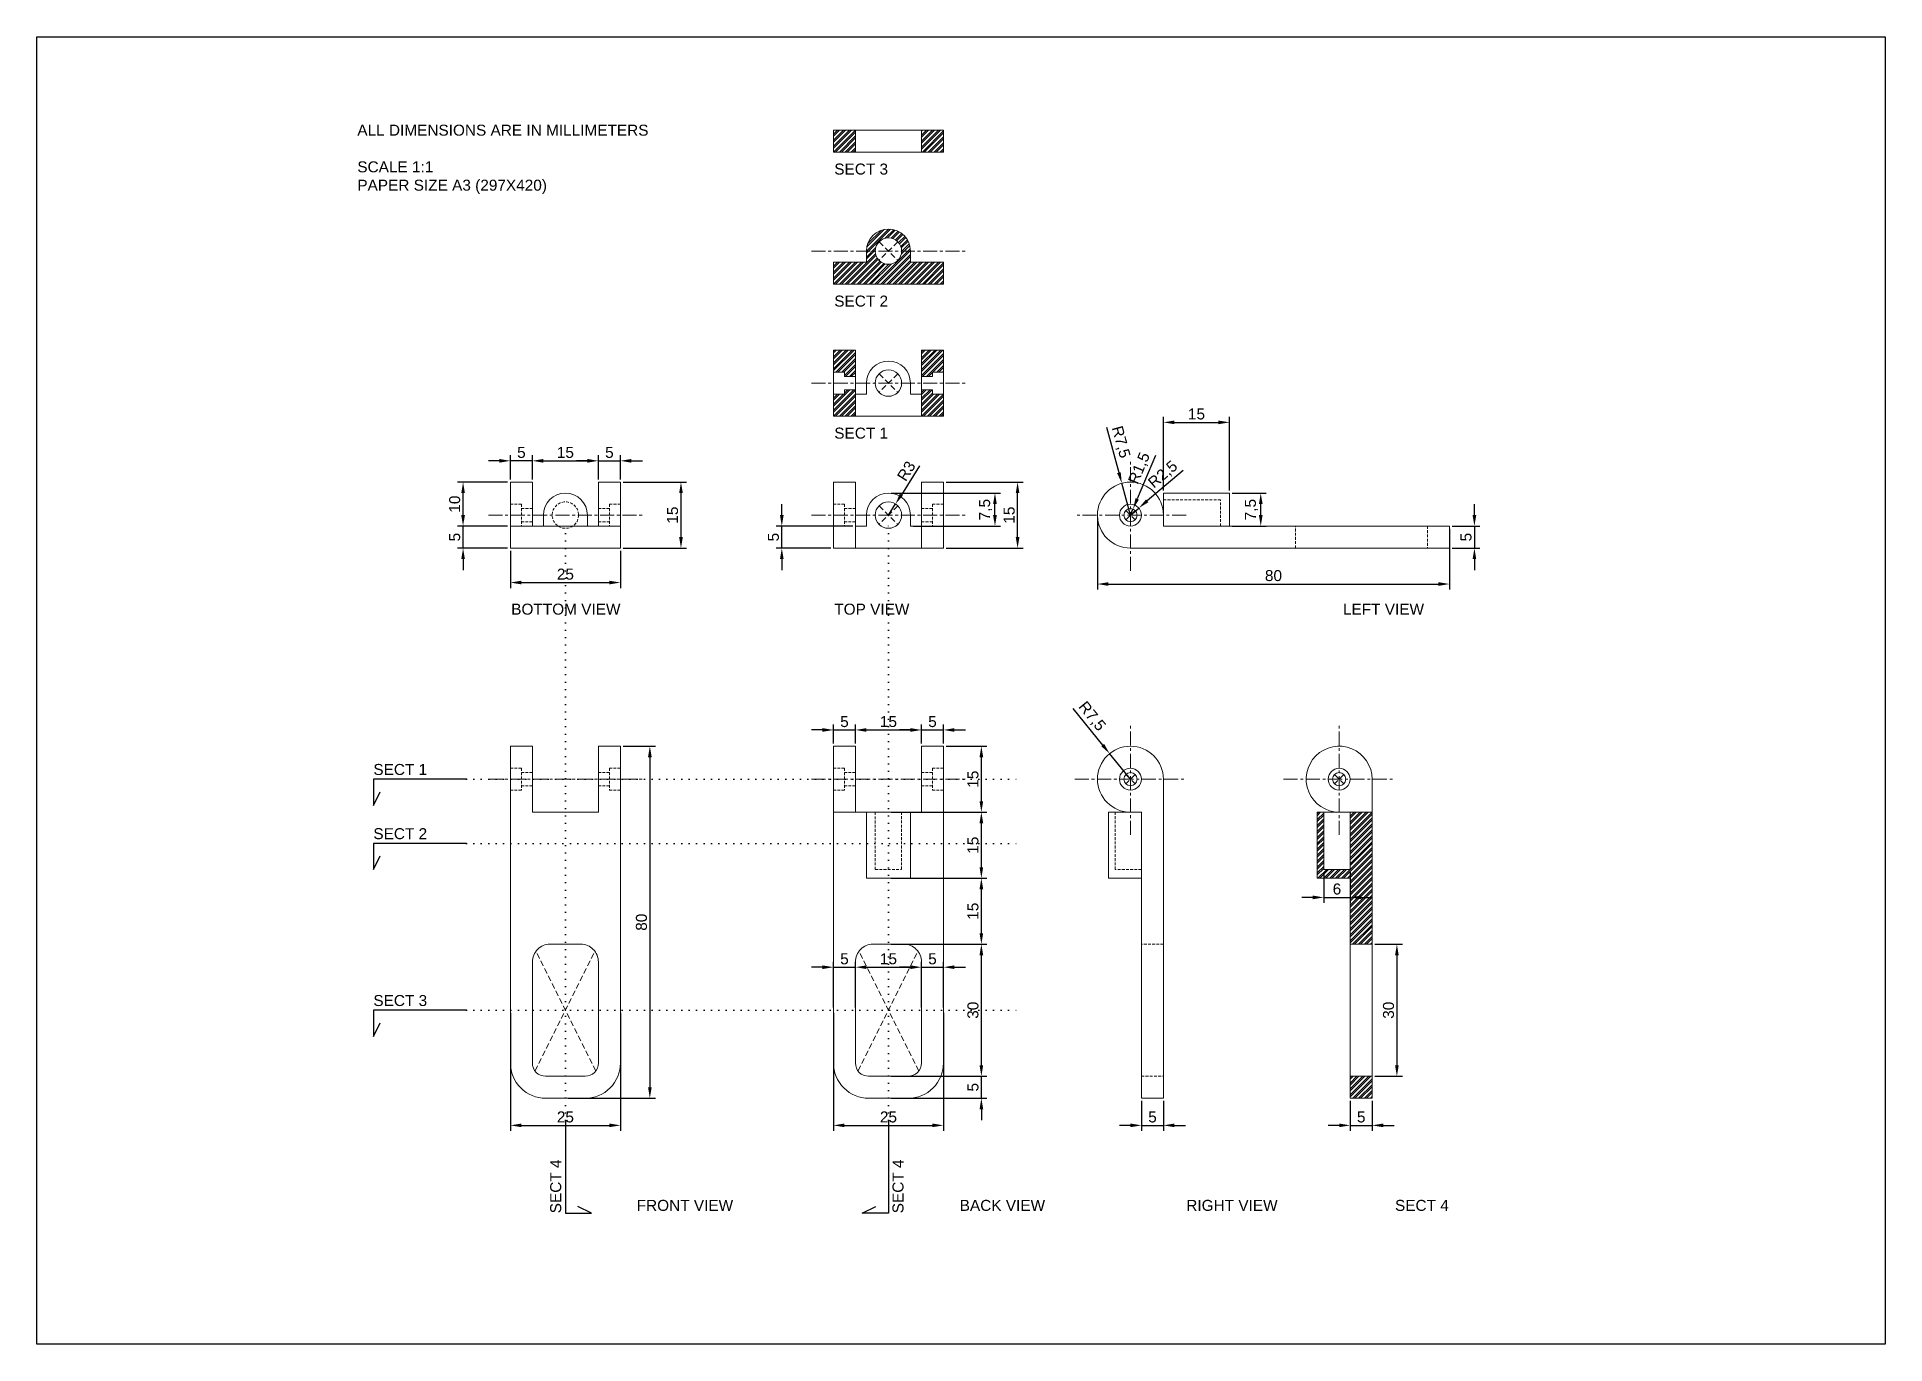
# Model space of a CAD drawing. Header units: millimetres. Extents: x 238 to 658, y 346 to 643.
import ezdxf

# ---------------------------------------------------------------- set-up
doc = ezdxf.new("R2010")
doc.units = ezdxf.units.MM
for name, pattern in [('CENTER', [50.8, 31.75, -6.35, 6.35, -6.35]), ('DASHED', [19.05, 12.7, -6.35]), ('DASHED2', [9.525, 6.35, -3.175]), ('DOT2', [3.175, 0, -3.175])]:
    doc.linetypes.add(name, pattern=pattern)
for name, color, linetype, lineweight in [('CL', 9, 'CENTER', 9), ('HATCH', 252, 'Continuous', 5), ('HIDDEN', 6, 'DASHED2', 5), ('SECTION', 5, 'Continuous', 20), ('SOLID', 3, 'Continuous', 13), ('VOID', 2, 'DASHED', 9)]:
    doc.layers.add(name, color=color, linetype=linetype, lineweight=lineweight)
doc.layers.add('DIM', color=1, linetype='Continuous', lineweight=9, true_color=0xff0000)
doc.styles.get("Standard").update_dxf_attribs({"font": 'arial.ttf'})
doc.dimstyles.new('ISO-25', dxfattribs={"dimtxt": 2.5, "dimasz": 2.5, "dimexe": 1.25, "dimexo": 0.625, "dimtad": 1, "dimtxsty": 'Standard', "dimcen": 2.5, "dimadec": 0, "dimazin": 0, "dimtfac": 1, "dimtmove": 0, "dimatfit": 3, "dimfxl": 1, "dimarcsym": 0})
pattern_1 = [(45, (418.6556, 557.1208), (-0.67352, 0.67352), []), (45, (419.1046, 557.1208), (-0.67352, 0.67352), [])]
pattern_2 = [(45, (418.6556, 617.1208), (-0.67352, 0.67352), []), (45, (419.1046, 617.1208), (-0.67352, 0.67352), [])]
pattern_3 = [(45, (528.589, 402.1208), (-0.673519, 0.673519), []), (45, (529.038, 402.1208), (-0.673519, 0.673519), [])]

# ---------------------------------------------------------------- blocks, each defined once
blk = doc.blocks.new('*D3')
at = {"layer": 'Defpoints', "color": 0}
for p in [(370.24, 542.12), (370.24, 527.12), (384, 527.12)]:
    blk.add_point(p, dxfattribs=at)
at = {"layer": 'DIM', "color": 0, "lineweight": -2}
for p, q in [((370.86, 542.12), (385.25, 542.12)), ((384, 539.62), (384, 529.62)), ((370.86, 527.12), (385.25, 527.12))]:
    blk.add_line(p, q, dxfattribs=at)
at = {"layer": 'DIM', "color": 0}
for points in [[(384.42, 539.62), (383.59, 539.62), (384, 542.12)], [(383.59, 529.62), (384.42, 529.62), (384, 527.12)]]:
    blk.add_solid(points, dxfattribs=at)
at = {"layer": 'DIM', "color": 0, "insert": (382.1, 534.62), "char_height": 2.5, "attachment_point": 5, "rotation": 90}
blk.add_mtext('15', dxfattribs=at)
blk = doc.blocks.new('*D5')
at = {"layer": 'Defpoints', "color": 0}
for p in [(345.24, 546.96), (345.24, 542.12), (350.24, 542.12)]:
    blk.add_point(p, dxfattribs=at)
at = {"layer": 'DIM', "color": 0, "lineweight": -2}
for p, q in [((342.74, 546.96), (340.24, 546.96)), ((345.24, 542.75), (345.24, 548.21)), ((350.24, 546.96), (345.24, 546.96)), ((350.24, 542.75), (350.24, 548.21)), ((352.74, 546.96), (355.24, 546.96))]:
    blk.add_line(p, q, dxfattribs=at)
at = {"layer": 'DIM', "color": 0}
for points in [[(342.74, 546.54), (342.74, 547.38), (345.24, 546.96)], [(352.74, 547.38), (352.74, 546.54), (350.24, 546.96)]]:
    blk.add_solid(points, dxfattribs=at)
at = {"layer": 'DIM', "color": 0, "insert": (347.74, 548.86), "char_height": 2.5, "attachment_point": 5}
blk.add_mtext('5', dxfattribs=at)
blk = doc.blocks.new('*D6')
at = {"layer": 'Defpoints', "color": 0}
for p in [(365.24, 546.96), (350.24, 542.12), (365.24, 542.12)]:
    blk.add_point(p, dxfattribs=at)
at = {"layer": 'DIM', "color": 0, "lineweight": -2}
for p, q in [((350.24, 542.75), (350.24, 548.21)), ((352.74, 546.96), (362.74, 546.96)), ((365.24, 542.75), (365.24, 548.21))]:
    blk.add_line(p, q, dxfattribs=at)
at = {"layer": 'DIM', "color": 0}
for points in [[(352.74, 547.38), (352.74, 546.54), (350.24, 546.96)], [(362.74, 546.54), (362.74, 547.38), (365.24, 546.96)]]:
    blk.add_solid(points, dxfattribs=at)
at = {"layer": 'DIM', "color": 0, "insert": (357.74, 548.86), "char_height": 2.5, "attachment_point": 5}
blk.add_mtext('15', dxfattribs=at)
blk = doc.blocks.new('*D7')
at = {"layer": 'Defpoints', "color": 0}
for p in [(370.24, 546.96), (365.24, 542.12), (370.24, 542.12)]:
    blk.add_point(p, dxfattribs=at)
at = {"layer": 'DIM', "color": 0, "lineweight": -2}
for p, q in [((362.74, 546.96), (360.24, 546.96)), ((365.24, 542.75), (365.24, 548.21)), ((365.24, 546.96), (370.24, 546.96)), ((370.24, 542.75), (370.24, 548.21)), ((372.74, 546.96), (375.24, 546.96))]:
    blk.add_line(p, q, dxfattribs=at)
at = {"layer": 'DIM', "color": 0}
for points in [[(362.74, 546.54), (362.74, 547.38), (365.24, 546.96)], [(372.74, 547.38), (372.74, 546.54), (370.24, 546.96)]]:
    blk.add_solid(points, dxfattribs=at)
at = {"layer": 'DIM', "color": 0, "insert": (367.74, 548.86), "char_height": 2.5, "attachment_point": 5}
blk.add_mtext('5', dxfattribs=at)
blk = doc.blocks.new('*D8')
at = {"layer": 'Defpoints', "color": 0}
for p in [(345.24, 527.12), (370.24, 527.12), (370.24, 519.3)]:
    blk.add_point(p, dxfattribs=at)
at = {"layer": 'DIM', "color": 0, "lineweight": -2}
for p, q in [((345.24, 526.5), (345.24, 518.05)), ((370.24, 526.5), (370.24, 518.05)), ((347.74, 519.3), (367.74, 519.3))]:
    blk.add_line(p, q, dxfattribs=at)
at = {"layer": 'DIM', "color": 0}
for points in [[(347.74, 519.72), (347.74, 518.89), (345.24, 519.3)], [(367.74, 518.89), (367.74, 519.72), (370.24, 519.3)]]:
    blk.add_solid(points, dxfattribs=at)
at = {"layer": 'DIM', "color": 0, "insert": (357.74, 521.2), "char_height": 2.5, "attachment_point": 5}
blk.add_mtext('25', dxfattribs=at)
blk = doc.blocks.new('*D9')
at = {"layer": 'Defpoints', "color": 0}
for p in [(431.16, 534.62), (432.76, 537.16)]:
    blk.add_point(p, dxfattribs=at)
at = {"layer": 'DIM', "color": 0, "lineweight": -2}
for p, q in [((438.24, 545.86), (434.09, 539.27)), ((431.16, 534.62), (432.76, 537.16))]:
    blk.add_line(p, q, dxfattribs=at)
at = {"layer": 'DIM', "color": 0}
blk.add_solid([(433.74, 539.5), (434.44, 539.05), (432.76, 537.16)], dxfattribs=at)
at = {"layer": 'DIM', "color": 0, "insert": (435.22, 544.64), "char_height": 2.5, "attachment_point": 5, "rotation": 57.7764}
blk.add_mtext('R3', dxfattribs=at)
blk = doc.blocks.new('*D10')
at = {"layer": 'Defpoints', "color": 0}
for p in [(486.16, 534.62), (486.73, 536)]:
    blk.add_point(p, dxfattribs=at)
at = {"layer": 'DIM', "color": 0, "lineweight": -2}
for p, q in [((491.83, 548.2), (487.7, 538.31)), ((486.16, 534.62), (486.73, 536))]:
    blk.add_line(p, q, dxfattribs=at)
at = {"layer": 'DIM', "color": 0}
blk.add_solid([(487.31, 538.47), (488.08, 538.15), (486.73, 536)], dxfattribs=at)
at = {"layer": 'DIM', "color": 0, "insert": (488.28, 545.23), "char_height": 2.5, "attachment_point": 5, "rotation": 67.3346}
blk.add_mtext('R1,5', dxfattribs=at)
blk = doc.blocks.new('*D11')
at = {"layer": 'Defpoints', "color": 0}
for p in [(486.16, 534.62), (488.06, 536.24)]:
    blk.add_point(p, dxfattribs=at)
at = {"layer": 'DIM', "color": 0, "lineweight": -2}
for p, q in [((498.13, 544.8), (489.96, 537.86)), ((486.16, 534.62), (488.06, 536.24))]:
    blk.add_line(p, q, dxfattribs=at)
at = {"layer": 'DIM', "color": 0}
blk.add_solid([(489.69, 538.18), (490.23, 537.54), (488.06, 536.24)], dxfattribs=at)
at = {"layer": 'DIM', "color": 0, "insert": (493.62, 543.76), "char_height": 2.5, "attachment_point": 5, "rotation": 40.3782}
blk.add_mtext('R2,5', dxfattribs=at)
blk = doc.blocks.new('*D15')
at = {"layer": 'Defpoints', "color": 0}
for p in [(481.42, 480.44), (486.16, 474.62)]:
    blk.add_point(p, dxfattribs=at)
at = {"layer": 'DIM', "color": 0, "lineweight": -2}
for p, q in [((473.08, 490.69), (479.84, 482.38)), ((486.16, 474.62), (481.42, 480.44))]:
    blk.add_line(p, q, dxfattribs=at)
at = {"layer": 'DIM', "color": 0}
blk.add_solid([(479.52, 482.11), (480.17, 482.64), (481.42, 480.44)], dxfattribs=at)
at = {"layer": 'DIM', "color": 0, "insert": (477.32, 488.84), "char_height": 2.5, "attachment_point": 5, "rotation": 309.1379}
blk.add_mtext('R7,5', dxfattribs=at)
blk = doc.blocks.new('*D16')
at = {"layer": 'Defpoints', "color": 0}
for p in [(484.19, 541.86), (486.16, 534.62)]:
    blk.add_point(p, dxfattribs=at)
at = {"layer": 'DIM', "color": 0, "lineweight": -2}
for p, q in [((480.73, 554.61), (483.53, 544.27)), ((486.16, 534.62), (484.19, 541.86))]:
    blk.add_line(p, q, dxfattribs=at)
at = {"layer": 'DIM', "color": 0}
blk.add_solid([(483.13, 544.16), (483.94, 544.38), (484.19, 541.86)], dxfattribs=at)
at = {"layer": 'DIM', "color": 0, "insert": (483.85, 551.2), "char_height": 2.5, "attachment_point": 5, "rotation": 285.1941}
blk.add_mtext('R7,5', dxfattribs=at)
blk = doc.blocks.new('*D17')
at = {"layer": 'Defpoints', "color": 0}
for p in [(558.66, 532.12), (558.66, 527.12), (564.32, 527.12)]:
    blk.add_point(p, dxfattribs=at)
at = {"layer": 'DIM', "color": 0, "lineweight": -2}
for p, q in [((564.32, 534.62), (564.32, 537.12)), ((559.28, 532.12), (565.57, 532.12)), ((564.32, 532.12), (564.32, 527.12)), ((559.28, 527.12), (565.57, 527.12)), ((564.32, 524.62), (564.32, 522.12))]:
    blk.add_line(p, q, dxfattribs=at)
at = {"layer": 'DIM', "color": 0}
for points in [[(563.91, 534.62), (564.74, 534.62), (564.32, 532.12)], [(564.74, 524.62), (563.91, 524.62), (564.32, 527.12)]]:
    blk.add_solid(points, dxfattribs=at)
at = {"layer": 'DIM', "color": 0, "insert": (562.43, 529.62), "char_height": 2.5, "attachment_point": 5, "rotation": 90}
blk.add_mtext('5', dxfattribs=at)
blk = doc.blocks.new('*D18')
at = {"layer": 'Defpoints', "color": 0}
for p in [(478.66, 534.62), (558.66, 532.12), (558.66, 518.97)]:
    blk.add_point(p, dxfattribs=at)
at = {"layer": 'DIM', "color": 0, "lineweight": -2}
for p, q in [((478.66, 534), (478.66, 517.72)), ((558.66, 531.5), (558.66, 517.72)), ((481.16, 518.97), (556.16, 518.97))]:
    blk.add_line(p, q, dxfattribs=at)
at = {"layer": 'DIM', "color": 0}
for points in [[(481.16, 519.38), (481.16, 518.55), (478.66, 518.97)], [(556.16, 518.55), (556.16, 519.38), (558.66, 518.97)]]:
    blk.add_solid(points, dxfattribs=at)
at = {"layer": 'DIM', "color": 0, "insert": (518.66, 520.87), "char_height": 2.5, "attachment_point": 5}
blk.add_mtext('80', dxfattribs=at)
blk = doc.blocks.new('*D19')
at = {"layer": 'Defpoints', "color": 0}
for p in [(370.24, 482.12), (357.74, 402.12), (376.93, 402.12)]:
    blk.add_point(p, dxfattribs=at)
at = {"layer": 'DIM', "color": 0, "lineweight": -2}
for p, q in [((370.86, 482.12), (378.18, 482.12)), ((376.93, 479.62), (376.93, 404.62)), ((358.36, 402.12), (378.18, 402.12))]:
    blk.add_line(p, q, dxfattribs=at)
at = {"layer": 'DIM', "color": 0}
for points in [[(377.35, 479.62), (376.52, 479.62), (376.93, 482.12)], [(376.52, 404.62), (377.35, 404.62), (376.93, 402.12)]]:
    blk.add_solid(points, dxfattribs=at)
at = {"layer": 'DIM', "color": 0, "insert": (375.03, 442.12), "char_height": 2.5, "attachment_point": 5, "rotation": 90}
blk.add_mtext('80', dxfattribs=at)
blk = doc.blocks.new('*D21')
at = {"layer": 'Defpoints', "color": 0}
for p in [(423.66, 485.8), (418.66, 482.12), (423.66, 482.12)]:
    blk.add_point(p, dxfattribs=at)
at = {"layer": 'DIM', "color": 0, "lineweight": -2}
for p, q in [((416.16, 485.8), (413.66, 485.8)), ((418.66, 482.75), (418.66, 487.05)), ((418.66, 485.8), (423.66, 485.8)), ((423.66, 482.75), (423.66, 487.05)), ((426.16, 485.8), (428.66, 485.8))]:
    blk.add_line(p, q, dxfattribs=at)
at = {"layer": 'DIM', "color": 0}
for points in [[(416.16, 485.39), (416.16, 486.22), (418.66, 485.8)], [(426.16, 486.22), (426.16, 485.39), (423.66, 485.8)]]:
    blk.add_solid(points, dxfattribs=at)
at = {"layer": 'DIM', "color": 0, "insert": (421.16, 487.7), "char_height": 2.5, "attachment_point": 5}
blk.add_mtext('5', dxfattribs=at)
blk = doc.blocks.new('*D22')
at = {"layer": 'Defpoints', "color": 0}
for p in [(438.66, 485.8), (423.66, 482.12), (438.66, 482.12)]:
    blk.add_point(p, dxfattribs=at)
at = {"layer": 'DIM', "color": 0, "lineweight": -2}
for p, q in [((423.66, 482.75), (423.66, 487.05)), ((426.16, 485.8), (436.16, 485.8)), ((438.66, 482.75), (438.66, 487.05))]:
    blk.add_line(p, q, dxfattribs=at)
at = {"layer": 'DIM', "color": 0}
for points in [[(426.16, 486.22), (426.16, 485.39), (423.66, 485.8)], [(436.16, 485.39), (436.16, 486.22), (438.66, 485.8)]]:
    blk.add_solid(points, dxfattribs=at)
at = {"layer": 'DIM', "color": 0, "insert": (431.16, 487.71), "char_height": 2.5, "attachment_point": 5}
blk.add_mtext('15', dxfattribs=at)
blk = doc.blocks.new('*D23')
at = {"layer": 'Defpoints', "color": 0}
for p in [(443.66, 485.8), (438.66, 482.12), (443.66, 482.12)]:
    blk.add_point(p, dxfattribs=at)
at = {"layer": 'DIM', "color": 0, "lineweight": -2}
for p, q in [((436.16, 485.8), (433.66, 485.8)), ((438.66, 482.75), (438.66, 487.05)), ((438.66, 485.8), (443.66, 485.8)), ((443.66, 482.75), (443.66, 487.05)), ((446.16, 485.8), (448.66, 485.8))]:
    blk.add_line(p, q, dxfattribs=at)
at = {"layer": 'DIM', "color": 0}
for points in [[(436.16, 485.39), (436.16, 486.22), (438.66, 485.8)], [(446.16, 486.22), (446.16, 485.39), (443.66, 485.8)]]:
    blk.add_solid(points, dxfattribs=at)
at = {"layer": 'DIM', "color": 0, "insert": (441.16, 487.7), "char_height": 2.5, "attachment_point": 5}
blk.add_mtext('5', dxfattribs=at)
blk = doc.blocks.new('*D24')
at = {"layer": 'Defpoints', "color": 0}
for p in [(418.66, 422.12), (443.66, 422.12), (443.66, 395.96)]:
    blk.add_point(p, dxfattribs=at)
at = {"layer": 'DIM', "color": 0, "lineweight": -2}
for p, q in [((418.66, 421.5), (418.66, 394.71)), ((443.66, 421.5), (443.66, 394.71)), ((421.16, 395.96), (441.16, 395.96))]:
    blk.add_line(p, q, dxfattribs=at)
at = {"layer": 'DIM', "color": 0}
for points in [[(421.16, 396.38), (421.16, 395.55), (418.66, 395.96)], [(441.16, 395.55), (441.16, 396.38), (443.66, 395.96)]]:
    blk.add_solid(points, dxfattribs=at)
at = {"layer": 'DIM', "color": 0, "insert": (431.16, 397.86), "char_height": 2.5, "attachment_point": 5}
blk.add_mtext('25', dxfattribs=at)
blk = doc.blocks.new('*D25')
at = {"layer": 'Defpoints', "color": 0}
for p in [(345.24, 422.12), (370.24, 422.12), (370.24, 395.96)]:
    blk.add_point(p, dxfattribs=at)
at = {"layer": 'DIM', "color": 0, "lineweight": -2}
for p, q in [((345.24, 421.5), (345.24, 394.71)), ((370.24, 421.5), (370.24, 394.71)), ((347.74, 395.96), (367.74, 395.96))]:
    blk.add_line(p, q, dxfattribs=at)
at = {"layer": 'DIM', "color": 0}
for points in [[(347.74, 396.38), (347.74, 395.55), (345.24, 395.96)], [(367.74, 395.55), (367.74, 396.38), (370.24, 395.96)]]:
    blk.add_solid(points, dxfattribs=at)
at = {"layer": 'DIM', "color": 0, "insert": (357.74, 397.86), "char_height": 2.5, "attachment_point": 5}
blk.add_mtext('25', dxfattribs=at)
blk = doc.blocks.new('*D26')
at = {"layer": 'Defpoints', "color": 0}
for p in [(530.09, 454.12), (536.09, 454.12), (536.09, 447.75)]:
    blk.add_point(p, dxfattribs=at)
at = {"layer": 'DIM', "color": 0, "lineweight": -2}
for p, q in [((530.09, 453.5), (530.09, 446.5)), ((536.09, 453.5), (536.09, 446.5)), ((527.59, 447.75), (525.09, 447.75)), ((530.09, 447.75), (536.09, 447.75)), ((538.59, 447.75), (541.09, 447.75))]:
    blk.add_line(p, q, dxfattribs=at)
at = {"layer": 'DIM', "color": 0}
for points in [[(527.59, 447.34), (527.59, 448.17), (530.09, 447.75)], [(538.59, 448.17), (538.59, 447.34), (536.09, 447.75)]]:
    blk.add_solid(points, dxfattribs=at)
at = {"layer": 'DIM', "color": 0, "insert": (533.09, 449.65), "char_height": 2.5, "attachment_point": 5}
blk.add_mtext('6', dxfattribs=at)
blk = doc.blocks.new('*D27')
at = {"layer": 'Defpoints', "color": 0}
for p in [(541.09, 437.12), (541.09, 407.12), (546.71, 407.12)]:
    blk.add_point(p, dxfattribs=at)
at = {"layer": 'DIM', "color": 0, "lineweight": -2}
for p, q in [((541.71, 437.12), (547.96, 437.12)), ((546.71, 434.62), (546.71, 409.62)), ((541.71, 407.12), (547.96, 407.12))]:
    blk.add_line(p, q, dxfattribs=at)
at = {"layer": 'DIM', "color": 0}
for points in [[(547.12, 434.62), (546.29, 434.62), (546.71, 437.12)], [(546.29, 409.62), (547.12, 409.62), (546.71, 407.12)]]:
    blk.add_solid(points, dxfattribs=at)
at = {"layer": 'DIM', "color": 0, "insert": (544.81, 422.12), "char_height": 2.5, "attachment_point": 5, "rotation": 90}
blk.add_mtext('30', dxfattribs=at)
blk = doc.blocks.new('*D29')
at = {"layer": 'Defpoints', "color": 0}
for p in [(488.66, 402.12), (493.66, 402.12), (493.66, 395.96)]:
    blk.add_point(p, dxfattribs=at)
at = {"layer": 'DIM', "color": 0, "lineweight": -2}
for p, q in [((488.66, 401.5), (488.66, 394.71)), ((493.66, 401.5), (493.66, 394.71)), ((486.16, 395.96), (483.66, 395.96)), ((488.66, 395.96), (493.66, 395.96)), ((496.16, 395.96), (498.66, 395.96))]:
    blk.add_line(p, q, dxfattribs=at)
at = {"layer": 'DIM', "color": 0}
for points in [[(486.16, 395.55), (486.16, 396.38), (488.66, 395.96)], [(496.16, 396.38), (496.16, 395.55), (493.66, 395.96)]]:
    blk.add_solid(points, dxfattribs=at)
at = {"layer": 'DIM', "color": 0, "insert": (491.16, 397.86), "char_height": 2.5, "attachment_point": 5}
blk.add_mtext('5', dxfattribs=at)
blk = doc.blocks.new('*D30')
at = {"layer": 'Defpoints', "color": 0}
for p in [(536.09, 402.12), (541.09, 402.12), (541.09, 395.96)]:
    blk.add_point(p, dxfattribs=at)
at = {"layer": 'DIM', "color": 0, "lineweight": -2}
for p, q in [((536.09, 401.5), (536.09, 394.71)), ((541.09, 401.5), (541.09, 394.71)), ((533.59, 395.96), (531.09, 395.96)), ((536.09, 395.96), (541.09, 395.96)), ((543.59, 395.96), (546.09, 395.96))]:
    blk.add_line(p, q, dxfattribs=at)
at = {"layer": 'DIM', "color": 0}
for points in [[(533.59, 395.55), (533.59, 396.38), (536.09, 395.96)], [(543.59, 396.38), (543.59, 395.55), (541.09, 395.96)]]:
    blk.add_solid(points, dxfattribs=at)
at = {"layer": 'DIM', "color": 0, "insert": (538.59, 397.86), "char_height": 2.5, "attachment_point": 5}
blk.add_mtext('5', dxfattribs=at)
blk = doc.blocks.new('*D32')
at = {"layer": 'Defpoints', "color": 0}
for p in [(423.66, 431.9), (418.66, 422.12), (423.66, 422.12)]:
    blk.add_point(p, dxfattribs=at)
at = {"layer": 'DIM', "color": 0, "lineweight": -2}
for p, q in [((418.66, 422.75), (418.66, 433.15)), ((423.66, 422.75), (423.66, 433.15)), ((416.16, 431.9), (413.66, 431.9)), ((418.66, 431.9), (423.66, 431.9)), ((426.16, 431.9), (428.66, 431.9))]:
    blk.add_line(p, q, dxfattribs=at)
at = {"layer": 'DIM', "color": 0}
for points in [[(416.16, 431.48), (416.16, 432.31), (418.66, 431.9)], [(426.16, 432.31), (426.16, 431.48), (423.66, 431.9)]]:
    blk.add_solid(points, dxfattribs=at)
at = {"layer": 'DIM', "color": 0, "insert": (421.16, 433.79), "char_height": 2.5, "attachment_point": 5}
blk.add_mtext('5', dxfattribs=at)
blk = doc.blocks.new('*D33')
at = {"layer": 'Defpoints', "color": 0}
for p in [(438.66, 431.9), (423.66, 422.12), (438.66, 422.12)]:
    blk.add_point(p, dxfattribs=at)
at = {"layer": 'DIM', "color": 0, "lineweight": -2}
for p, q in [((423.66, 422.75), (423.66, 433.15)), ((438.66, 422.75), (438.66, 433.15)), ((426.16, 431.9), (436.16, 431.9))]:
    blk.add_line(p, q, dxfattribs=at)
at = {"layer": 'DIM', "color": 0}
for points in [[(426.16, 432.31), (426.16, 431.48), (423.66, 431.9)], [(436.16, 431.48), (436.16, 432.31), (438.66, 431.9)]]:
    blk.add_solid(points, dxfattribs=at)
at = {"layer": 'DIM', "color": 0, "insert": (431.16, 433.8), "char_height": 2.5, "attachment_point": 5}
blk.add_mtext('15', dxfattribs=at)
blk = doc.blocks.new('*D34')
at = {"layer": 'Defpoints', "color": 0}
for p in [(443.66, 431.9), (438.66, 422.12), (443.66, 422.12)]:
    blk.add_point(p, dxfattribs=at)
at = {"layer": 'DIM', "color": 0, "lineweight": -2}
for p, q in [((438.66, 422.75), (438.66, 433.15)), ((443.66, 422.75), (443.66, 433.15)), ((436.16, 431.9), (433.66, 431.9)), ((438.66, 431.9), (443.66, 431.9)), ((446.16, 431.9), (448.66, 431.9))]:
    blk.add_line(p, q, dxfattribs=at)
at = {"layer": 'DIM', "color": 0}
for points in [[(436.16, 431.48), (436.16, 432.31), (438.66, 431.9)], [(446.16, 432.31), (446.16, 431.48), (443.66, 431.9)]]:
    blk.add_solid(points, dxfattribs=at)
at = {"layer": 'DIM', "color": 0, "insert": (441.16, 433.79), "char_height": 2.5, "attachment_point": 5}
blk.add_mtext('5', dxfattribs=at)
blk = doc.blocks.new('*D35')
at = {"layer": 'Defpoints', "color": 0}
for p in [(431.16, 407.12), (452.27, 407.12), (431.16, 402.12)]:
    blk.add_point(p, dxfattribs=at)
at = {"layer": 'DIM', "color": 0, "lineweight": -2}
for p, q in [((452.27, 409.62), (452.27, 412.12)), ((431.78, 407.12), (453.52, 407.12)), ((452.27, 402.12), (452.27, 407.12)), ((431.78, 402.12), (453.52, 402.12)), ((452.27, 399.62), (452.27, 397.12))]:
    blk.add_line(p, q, dxfattribs=at)
at = {"layer": 'DIM', "color": 0}
for points in [[(451.86, 409.62), (452.69, 409.62), (452.27, 407.12)], [(452.69, 399.62), (451.86, 399.62), (452.27, 402.12)]]:
    blk.add_solid(points, dxfattribs=at)
at = {"layer": 'DIM', "color": 0, "insert": (450.38, 404.62), "char_height": 2.5, "attachment_point": 5, "rotation": 90}
blk.add_mtext('5', dxfattribs=at)
blk = doc.blocks.new('*D36')
at = {"layer": 'Defpoints', "color": 0}
for p in [(431.16, 437.12), (452.27, 437.12), (431.16, 407.12)]:
    blk.add_point(p, dxfattribs=at)
at = {"layer": 'DIM', "color": 0, "lineweight": -2}
for p, q in [((431.78, 437.12), (453.52, 437.12)), ((452.27, 409.62), (452.27, 434.62)), ((431.78, 407.12), (453.52, 407.12))]:
    blk.add_line(p, q, dxfattribs=at)
at = {"layer": 'DIM', "color": 0}
for points in [[(452.69, 434.62), (451.86, 434.62), (452.27, 437.12)], [(451.86, 409.62), (452.69, 409.62), (452.27, 407.12)]]:
    blk.add_solid(points, dxfattribs=at)
at = {"layer": 'DIM', "color": 0, "insert": (450.37, 422.12), "char_height": 2.5, "attachment_point": 5, "rotation": 90}
blk.add_mtext('30', dxfattribs=at)
blk = doc.blocks.new('*D37')
at = {"layer": 'Defpoints', "color": 0}
for p in [(431.16, 452.12), (452.27, 452.12), (431.16, 437.12)]:
    blk.add_point(p, dxfattribs=at)
at = {"layer": 'DIM', "color": 0, "lineweight": -2}
for p, q in [((431.78, 452.12), (453.52, 452.12)), ((452.27, 439.62), (452.27, 449.62)), ((431.78, 437.12), (453.52, 437.12))]:
    blk.add_line(p, q, dxfattribs=at)
at = {"layer": 'DIM', "color": 0}
for points in [[(452.69, 449.62), (451.86, 449.62), (452.27, 452.12)], [(451.86, 439.62), (452.69, 439.62), (452.27, 437.12)]]:
    blk.add_solid(points, dxfattribs=at)
at = {"layer": 'DIM', "color": 0, "insert": (450.37, 444.62), "char_height": 2.5, "attachment_point": 5, "rotation": 90}
blk.add_mtext('15', dxfattribs=at)
blk = doc.blocks.new('*D38')
at = {"layer": 'Defpoints', "color": 0}
for p in [(431.16, 467.12), (452.27, 467.12), (431.16, 452.12)]:
    blk.add_point(p, dxfattribs=at)
at = {"layer": 'DIM', "color": 0, "lineweight": -2}
for p, q in [((431.78, 467.12), (453.52, 467.12)), ((452.27, 454.62), (452.27, 464.62)), ((431.78, 452.12), (453.52, 452.12))]:
    blk.add_line(p, q, dxfattribs=at)
at = {"layer": 'DIM', "color": 0}
for points in [[(452.69, 464.62), (451.86, 464.62), (452.27, 467.12)], [(451.86, 454.62), (452.69, 454.62), (452.27, 452.12)]]:
    blk.add_solid(points, dxfattribs=at)
at = {"layer": 'DIM', "color": 0, "insert": (450.37, 459.62), "char_height": 2.5, "attachment_point": 5, "rotation": 90}
blk.add_mtext('15', dxfattribs=at)
blk = doc.blocks.new('*D39')
at = {"layer": 'Defpoints', "color": 0}
for p in [(443.66, 482.12), (452.27, 482.12), (431.16, 467.12)]:
    blk.add_point(p, dxfattribs=at)
at = {"layer": 'DIM', "color": 0, "lineweight": -2}
for p, q in [((444.28, 482.12), (453.52, 482.12)), ((452.27, 469.62), (452.27, 479.62)), ((431.78, 467.12), (453.52, 467.12))]:
    blk.add_line(p, q, dxfattribs=at)
at = {"layer": 'DIM', "color": 0}
for points in [[(452.69, 479.62), (451.86, 479.62), (452.27, 482.12)], [(451.86, 469.62), (452.69, 469.62), (452.27, 467.12)]]:
    blk.add_solid(points, dxfattribs=at)
at = {"layer": 'DIM', "color": 0, "insert": (450.37, 474.62), "char_height": 2.5, "attachment_point": 5, "rotation": 90}
blk.add_mtext('15', dxfattribs=at)
blk = doc.blocks.new('*D40')
at = {"layer": 'Defpoints', "color": 0}
for p in [(334.48, 532.12), (345.24, 532.12), (345.24, 527.12)]:
    blk.add_point(p, dxfattribs=at)
at = {"layer": 'DIM', "color": 0, "lineweight": -2}
for p, q in [((334.48, 534.62), (334.48, 537.12)), ((344.61, 532.12), (333.23, 532.12)), ((334.48, 527.12), (334.48, 532.12)), ((344.61, 527.12), (333.23, 527.12)), ((334.48, 524.62), (334.48, 522.12))]:
    blk.add_line(p, q, dxfattribs=at)
at = {"layer": 'DIM', "color": 0}
for points in [[(334.07, 534.62), (334.9, 534.62), (334.48, 532.12)], [(334.9, 524.62), (334.07, 524.62), (334.48, 527.12)]]:
    blk.add_solid(points, dxfattribs=at)
at = {"layer": 'DIM', "color": 0, "insert": (332.59, 529.62), "char_height": 2.5, "attachment_point": 5, "rotation": 90}
blk.add_mtext('5', dxfattribs=at)
blk = doc.blocks.new('*D41')
at = {"layer": 'Defpoints', "color": 0}
for p in [(334.48, 542.12), (345.24, 542.12), (345.24, 532.12)]:
    blk.add_point(p, dxfattribs=at)
at = {"layer": 'DIM', "color": 0, "lineweight": -2}
for p, q in [((344.61, 542.12), (333.23, 542.12)), ((334.48, 534.62), (334.48, 539.62)), ((344.61, 532.12), (333.23, 532.12))]:
    blk.add_line(p, q, dxfattribs=at)
at = {"layer": 'DIM', "color": 0}
for points in [[(334.9, 539.62), (334.07, 539.62), (334.48, 542.12)], [(334.07, 534.62), (334.9, 534.62), (334.48, 532.12)]]:
    blk.add_solid(points, dxfattribs=at)
at = {"layer": 'DIM', "color": 0, "insert": (332.58, 537.12), "char_height": 2.5, "attachment_point": 5, "rotation": 90}
blk.add_mtext('10', dxfattribs=at)
blk = doc.blocks.new('*D42')
at = {"layer": 'Defpoints', "color": 0}
for p in [(508.66, 539.62), (515.77, 539.62), (508.66, 532.12)]:
    blk.add_point(p, dxfattribs=at)
at = {"layer": 'DIM', "color": 0, "lineweight": -2}
for p, q in [((509.28, 539.62), (517.02, 539.62)), ((515.77, 534.62), (515.77, 537.12)), ((509.28, 532.12), (517.02, 532.12))]:
    blk.add_line(p, q, dxfattribs=at)
at = {"layer": 'DIM', "color": 0}
for points in [[(516.19, 537.12), (515.35, 537.12), (515.77, 539.62)], [(515.35, 534.62), (516.19, 534.62), (515.77, 532.12)]]:
    blk.add_solid(points, dxfattribs=at)
at = {"layer": 'DIM', "color": 0, "insert": (513.65, 535.87), "char_height": 2.5, "attachment_point": 5, "rotation": 90}
blk.add_mtext('7,5', dxfattribs=at)
blk = doc.blocks.new('*D43')
at = {"layer": 'Defpoints', "color": 0}
for p in [(508.66, 555.7), (493.66, 539.62), (508.66, 539.62)]:
    blk.add_point(p, dxfattribs=at)
at = {"layer": 'DIM', "color": 0, "lineweight": -2}
for p, q in [((493.66, 540.25), (493.66, 556.95)), ((496.16, 555.7), (506.16, 555.7)), ((508.66, 540.25), (508.66, 556.95))]:
    blk.add_line(p, q, dxfattribs=at)
at = {"layer": 'DIM', "color": 0}
for points in [[(496.16, 556.11), (496.16, 555.28), (493.66, 555.7)], [(506.16, 555.28), (506.16, 556.11), (508.66, 555.7)]]:
    blk.add_solid(points, dxfattribs=at)
at = {"layer": 'DIM', "color": 0, "insert": (501.16, 557.6), "char_height": 2.5, "attachment_point": 5}
blk.add_mtext('15', dxfattribs=at)
blk = doc.blocks.new('*D44')
at = {"layer": 'Defpoints', "color": 0}
for p in [(431.16, 539.62), (455.36, 539.62), (436.16, 532.12)]:
    blk.add_point(p, dxfattribs=at)
at = {"layer": 'DIM', "color": 0, "lineweight": -2}
for p, q in [((431.78, 539.62), (456.61, 539.62)), ((455.36, 534.62), (455.36, 537.12)), ((436.78, 532.12), (456.61, 532.12))]:
    blk.add_line(p, q, dxfattribs=at)
at = {"layer": 'DIM', "color": 0}
for points in [[(455.78, 537.12), (454.94, 537.12), (455.36, 539.62)], [(454.94, 534.62), (455.78, 534.62), (455.36, 532.12)]]:
    blk.add_solid(points, dxfattribs=at)
at = {"layer": 'DIM', "color": 0, "insert": (453.24, 535.87), "char_height": 2.5, "attachment_point": 5, "rotation": 90}
blk.add_mtext('7,5', dxfattribs=at)
blk = doc.blocks.new('*D45')
at = {"layer": 'Defpoints', "color": 0}
for p in [(443.66, 542.12), (460.5, 542.12), (443.66, 527.12)]:
    blk.add_point(p, dxfattribs=at)
at = {"layer": 'DIM', "color": 0, "lineweight": -2}
for p, q in [((444.28, 542.12), (461.75, 542.12)), ((460.5, 529.62), (460.5, 539.62)), ((444.28, 527.12), (461.75, 527.12))]:
    blk.add_line(p, q, dxfattribs=at)
at = {"layer": 'DIM', "color": 0}
for points in [[(460.92, 539.62), (460.09, 539.62), (460.5, 542.12)], [(460.09, 529.62), (460.92, 529.62), (460.5, 527.12)]]:
    blk.add_solid(points, dxfattribs=at)
at = {"layer": 'DIM', "color": 0, "insert": (458.6, 534.62), "char_height": 2.5, "attachment_point": 5, "rotation": 90}
blk.add_mtext('15', dxfattribs=at)
blk = doc.blocks.new('*D46')
at = {"layer": 'Defpoints', "color": 0}
for p in [(406.92, 532.12), (423.66, 532.12), (418.66, 527.12)]:
    blk.add_point(p, dxfattribs=at)
at = {"layer": 'DIM', "color": 0, "lineweight": -2}
for p, q in [((406.92, 534.62), (406.92, 537.12)), ((423.03, 532.12), (405.67, 532.12)), ((406.92, 527.12), (406.92, 532.12)), ((418.03, 527.12), (405.67, 527.12)), ((406.92, 524.62), (406.92, 522.12))]:
    blk.add_line(p, q, dxfattribs=at)
at = {"layer": 'DIM', "color": 0}
for points in [[(406.5, 534.62), (407.34, 534.62), (406.92, 532.12)], [(407.34, 524.62), (406.5, 524.62), (406.92, 527.12)]]:
    blk.add_solid(points, dxfattribs=at)
at = {"layer": 'DIM', "color": 0, "insert": (405.02, 529.62), "char_height": 2.5, "attachment_point": 5, "rotation": 90}
blk.add_mtext('5', dxfattribs=at)

msp = doc.modelspace()

# ---------------------------------------------------------------- hatches: boundary and pattern name
at = {"layer": 'HATCH'}
h = msp.add_hatch(dxfattribs=at)
h.set_pattern_fill('ANSI32', color=256, scale=0.1)
h.set_pattern_definition(pattern_2)
h.paths.add_polyline_path([(418.656, 622.121), (423.656, 622.121), (423.656, 617.121), (418.656, 617.121)])
h = msp.add_hatch(dxfattribs=at)
h.set_pattern_fill('ANSI32', color=256, scale=0.1)
h.set_pattern_definition(pattern_2)
h.paths.add_polyline_path([(438.656, 622.121), (443.656, 622.121), (443.656, 617.121), (438.656, 617.121)])
h = msp.add_hatch(dxfattribs=at)
h.set_pattern_fill('ANSI32', color=256, scale=0.1)
h.set_pattern_definition([(45, (418.6556, 587.1208), (-0.67352, 0.67352), []), (45, (419.1046, 587.1208), (-0.67352, 0.67352), [])])
edge = h.paths.add_edge_path()
edge.add_line((426.156, 592.121), (418.656, 592.121))
edge.add_line((418.656, 592.121), (418.656, 587.121))
edge.add_line((418.656, 587.121), (443.656, 587.121))
edge.add_line((443.656, 587.121), (443.656, 592.121))
edge.add_line((443.656, 592.121), (436.156, 592.121))
edge.add_line((436.156, 592.121), (436.156, 594.621))
edge.add_arc((431.156, 594.621), 5, 0, 180)
edge.add_line((426.156, 594.621), (426.156, 592.121))
edge = h.paths.add_edge_path(flags=16)
edge.add_arc((431.156, 594.621), 3, 0, 360)
h = msp.add_hatch(dxfattribs=at)
h.set_pattern_fill('ANSI32', color=256, scale=0.1)
h.set_pattern_definition(pattern_1)
h.paths.add_polyline_path([(423.656, 566.121), (423.656, 572.121), (418.656, 572.121), (418.656, 567.121), (421.156, 567.121), (421.156, 566.121), (423.655, 566.121)])
h = msp.add_hatch(dxfattribs=at)
h.set_pattern_fill('ANSI32', color=256, scale=0.1)
h.set_pattern_definition(pattern_1)
h.paths.add_polyline_path([(438.656, 566.121), (438.656, 572.121), (443.656, 572.121), (443.656, 567.121), (441.156, 567.121), (441.156, 566.121), (438.656, 566.121)])
h = msp.add_hatch(dxfattribs=at)
h.set_pattern_fill('ANSI32', color=256, scale=0.1)
h.set_pattern_definition(pattern_1)
h.paths.add_polyline_path([(423.656, 563.121), (423.656, 557.121), (418.656, 557.121), (418.656, 562.121), (421.156, 562.121), (421.156, 563.121), (423.655, 563.121)])
h = msp.add_hatch(dxfattribs=at)
h.set_pattern_fill('ANSI32', color=256, scale=0.1)
h.set_pattern_definition([(45, (438.6556, 557.1208), (-0.67352, 0.67352), []), (45, (439.1046, 557.1208), (-0.67352, 0.67352), [])])
h.paths.add_polyline_path([(438.656, 563.121), (438.656, 557.121), (443.656, 557.121), (443.656, 562.121), (441.156, 562.121), (441.156, 563.121), (438.656, 563.121)])
h = msp.add_hatch(dxfattribs=at)
h.set_pattern_fill('ANSI32', color=256, scale=0.1)
h.set_pattern_definition(pattern_3)
h.paths.add_polyline_path([(541.089, 467.121), (541.089, 437.121), (536.089, 437.121), (536.089, 452.121), (528.589, 452.121), (528.589, 467.121), (530.089, 467.121), (530.089, 454.121), (536.089, 454.121), (536.089, 467.121)])
h = msp.add_hatch(dxfattribs=at)
h.set_pattern_fill('ANSI32', color=256, scale=0.1)
h.set_pattern_definition(pattern_3)
h.paths.add_polyline_path([(536.089, 407.121), (541.089, 407.121), (541.089, 402.121), (536.089, 402.121)])

# ---------------------------------------------------------------- linework, layer by layer
at = {"linetype": 'DOT2', "ltscale": 0.5}
for p, q in [((357.739, 397.121), (357.739, 532.349)), ((431.156, 397.121), (431.156, 532.349)), ((335.239, 474.621), (461.709, 474.621)), ((335.239, 460.032), (461.709, 460.032)), ((335.239, 422.121), (461.709, 422.121))]:
    msp.add_line(p, q, dxfattribs=at)
msp.add_lwpolyline([(237.645, 643.272), (657.645, 643.272), (657.645, 346.272), (237.645, 346.272)], close=True)
for points in [[(335.239, 474.621), (314.099, 474.621), (314.099, 468.653), (315.617, 471.762)], [(335.239, 460.032), (314.099, 460.032), (314.099, 454.064), (315.617, 457.172)], [(335.239, 422.121), (314.099, 422.121), (314.099, 416.153), (315.617, 419.262)], [(357.739, 397.121), (357.739, 375.981), (363.707, 375.981), (360.598, 377.499)], [(431.156, 397.121), (431.156, 375.981), (425.188, 375.981), (428.296, 377.499)]]:
    msp.add_lwpolyline(points)
at = {"layer": 'CL', "ltscale": 0.1}
for p, q in [((413.656, 594.621), (448.656, 594.621)), ((413.656, 564.621), (448.656, 564.621)), ((486.156, 521.988), (486.156, 547.254)), ((340.239, 534.621), (375.239, 534.621)), ((413.656, 534.621), (448.656, 534.621)), ((498.789, 534.621), (473.522, 534.621)), ((486.156, 461.988), (486.156, 487.254)), ((533.589, 461.988), (533.589, 487.254)), ((340.239, 474.621), (375.239, 474.621)), ((413.656, 474.621), (448.656, 474.621)), ((473.522, 474.621), (498.789, 474.621)), ((520.956, 474.621), (546.222, 474.621))]:
    msp.add_line(p, q, dxfattribs=at)
at = {"layer": 'HIDDEN', "ltscale": 0.1}
for p, q in [((347.739, 537.121), (345.239, 537.121)), ((347.739, 537.121), (347.739, 532.121)), ((347.739, 536.121), (350.238, 536.121)), ((367.739, 536.121), (365.24, 536.121)), ((367.739, 537.121), (370.239, 537.121)), ((367.739, 537.121), (367.739, 532.121)), ((421.156, 537.121), (418.656, 537.121)), ((421.156, 537.121), (421.156, 532.121)), ((421.156, 536.121), (423.655, 536.121)), ((441.156, 536.121), (438.656, 536.121)), ((441.156, 537.121), (443.656, 537.121)), ((441.156, 537.121), (441.156, 532.121)), ((347.739, 532.121), (345.239, 532.121)), ((350.238, 533.121), (347.739, 533.121)), ((365.24, 533.121), (367.739, 533.121)), ((367.739, 532.121), (370.239, 532.121)), ((421.156, 532.121), (418.656, 532.121)), ((423.655, 533.121), (421.156, 533.121)), ((438.656, 533.121), (441.156, 533.121)), ((441.156, 532.121), (443.656, 532.121)), ((523.656, 527.121), (523.656, 532.121)), ((553.656, 532.121), (553.656, 527.121)), ((347.739, 477.121), (345.239, 477.121)), ((347.739, 477.121), (347.739, 472.121)), ((350.239, 476.121), (347.739, 476.121)), ((367.739, 476.121), (365.239, 476.121)), ((370.239, 477.121), (367.739, 477.121)), ((367.739, 477.121), (367.739, 472.121)), ((421.156, 477.121), (418.656, 477.121)), ((421.156, 477.121), (421.156, 472.121)), ((423.656, 476.121), (421.156, 476.121)), ((441.156, 476.121), (438.656, 476.121)), ((443.656, 477.121), (441.156, 477.121)), ((441.156, 477.121), (441.156, 472.121)), ((347.739, 472.121), (345.239, 472.121)), ((350.239, 473.121), (347.739, 473.121)), ((367.739, 473.121), (365.239, 473.121)), ((370.239, 472.121), (367.739, 472.121)), ((421.156, 472.121), (418.656, 472.121)), ((423.656, 473.121), (421.156, 473.121)), ((441.156, 473.121), (438.656, 473.121)), ((443.656, 472.121), (441.156, 472.121)), ((428.156, 467.121), (428.156, 454.121)), ((434.156, 454.121), (434.156, 467.121)), ((428.156, 454.121), (434.156, 454.121)), ((493.656, 437.121), (488.656, 437.121)), ((488.656, 407.121), (493.656, 407.121)), ((536.089, 407.121), (541.089, 407.121))]:
    msp.add_line(p, q, dxfattribs=at)
for points in [[(493.656, 538.121), (493.656, 532.121), (506.656, 532.121), (506.656, 538.121)], [(482.656, 467.121), (488.656, 467.121), (488.656, 454.121), (482.656, 454.121)]]:
    msp.add_lwpolyline(points, close=True, dxfattribs=at)
msp.add_circle((357.739, 534.621), 3, dxfattribs=at)
at = {"layer": 'SECTION'}
msp.add_line((426.156, 594.621), (426.156, 592.121), dxfattribs=at)
for points in [[(418.656, 622.121), (423.656, 622.121), (423.656, 617.121), (418.656, 617.121)], [(438.656, 622.121), (443.656, 622.121), (443.656, 617.121), (438.656, 617.121)], [(423.656, 566.121), (423.656, 572.121), (418.656, 572.121), (418.656, 567.121), (421.156, 567.121), (421.156, 566.121), (423.655, 566.121)], [(438.656, 566.121), (438.656, 572.121), (443.656, 572.121), (443.656, 567.121), (441.156, 567.121), (441.156, 566.121), (438.656, 566.121)], [(423.656, 563.121), (423.656, 557.121), (418.656, 557.121), (418.656, 562.121), (421.156, 562.121), (421.156, 563.121), (423.655, 563.121)], [(438.656, 563.121), (438.656, 557.121), (443.656, 557.121), (443.656, 562.121), (441.156, 562.121), (441.156, 563.121), (438.656, 563.121)], [(541.089, 467.121), (541.089, 437.121), (536.089, 437.121), (536.089, 452.121), (528.589, 452.121), (528.589, 467.121), (530.089, 467.121), (530.089, 454.121), (536.089, 454.121), (536.089, 467.121)], [(536.089, 407.121), (541.089, 407.121), (541.089, 402.121), (536.089, 402.121)]]:
    msp.add_lwpolyline(points, close=True, dxfattribs=at)
msp.add_lwpolyline([(426.156, 592.121), (418.656, 592.121), (418.656, 587.121), (443.656, 587.121), (443.656, 592.121), (436.156, 592.121), (436.156, 594.621, 1), (426.156, 594.621)], format="xyb", close=True, dxfattribs=at)
msp.add_circle((431.156, 594.621), 3, dxfattribs=at)
at = {"layer": 'SOLID'}
for p, q in [((418.656, 567.121), (418.656, 562.121)), ((443.656, 567.121), (443.656, 562.121)), ((423.656, 566.121), (423.655, 563.121)), ((426.156, 564.621), (426.156, 562.121)), ((436.156, 564.621), (436.156, 562.121)), ((438.656, 566.121), (438.656, 563.121)), ((426.156, 562.121), (423.656, 562.121)), ((438.656, 562.121), (436.156, 562.121)), ((438.656, 557.121), (423.656, 557.121)), ((345.239, 527.121), (345.239, 542.121)), ((350.239, 542.121), (345.239, 542.121)), ((350.239, 532.121), (350.239, 542.121)), ((365.239, 532.121), (365.239, 542.121)), ((370.239, 542.121), (365.239, 542.121)), ((370.239, 527.121), (370.239, 542.121)), ((418.656, 527.121), (418.656, 542.121)), ((423.656, 542.121), (418.656, 542.121)), ((423.656, 527.121), (423.656, 542.121)), ((438.656, 527.121), (438.656, 542.121)), ((443.656, 542.121), (438.656, 542.121)), ((443.656, 527.121), (443.656, 542.121)), ((352.739, 534.621), (352.739, 532.121)), ((362.739, 534.621), (362.739, 532.121)), ((426.156, 534.621), (426.156, 532.121)), ((436.156, 534.621), (436.156, 532.121)), ((493.656, 534.621), (493.656, 532.121)), ((370.239, 532.121), (345.239, 532.121)), ((426.156, 532.121), (423.656, 532.121)), ((438.656, 532.121), (436.156, 532.121)), ((370.239, 527.121), (345.239, 527.121)), ((443.656, 527.121), (418.656, 527.121)), ((423.656, 467.121), (418.656, 467.121)), ((438.656, 467.121), (443.656, 467.121)), ((486.156, 467.121), (488.656, 467.121)), ((533.589, 467.121), (536.089, 467.121))]:
    msp.add_line(p, q, dxfattribs=at)
for points in [[(418.656, 622.121), (443.656, 622.121), (443.656, 617.121), (418.656, 617.121)], [(493.656, 539.621), (493.656, 532.121), (508.656, 532.121), (508.656, 539.621)], [(426.156, 467.121), (436.156, 467.121), (436.156, 452.121), (426.156, 452.121)], [(481.156, 467.121), (488.656, 467.121), (488.656, 452.121), (481.156, 452.121)], [(530.089, 467.121), (536.089, 467.121), (536.089, 454.121), (530.089, 454.121)], [(536.089, 437.121), (541.089, 437.121), (541.089, 407.121), (536.089, 407.121)]]:
    msp.add_lwpolyline(points, close=True, dxfattribs=at)
for points in [[(486.156, 527.121), (558.656, 527.121), (558.656, 532.121), (493.656, 532.121)], [(493.656, 474.621), (493.656, 402.121), (488.656, 402.121), (488.656, 467.121)], [(541.089, 402.121), (536.089, 402.121)]]:
    msp.add_lwpolyline(points, dxfattribs=at)
for points in [[(365.239, 482.121), (365.239, 467.121), (350.239, 467.121), (350.239, 482.121), (345.239, 482.121), (345.239, 410.121, 0.4142136), (353.239, 402.121), (362.239, 402.121, 0.4142136), (370.239, 410.121), (370.239, 482.121)], [(438.656, 482.121), (438.656, 467.121), (423.656, 467.121), (423.656, 482.121), (418.656, 482.121), (418.656, 410.121, 0.4142136), (426.656, 402.121), (435.656, 402.121, 0.4142136), (443.656, 410.121), (443.656, 482.121)], [(354.239, 437.121), (361.239, 437.121, -0.4142136), (365.239, 433.121), (365.239, 410.121, -0.4142136), (362.239, 407.121), (353.239, 407.121, -0.4142136), (350.239, 410.121), (350.239, 433.121, -0.4142136)], [(427.656, 437.121), (434.656, 437.121, -0.4142136), (438.656, 433.121), (438.656, 410.121, -0.4142136), (435.656, 407.121), (426.656, 407.121, -0.4142136), (423.656, 410.121), (423.656, 433.121, -0.4142136)]]:
    msp.add_lwpolyline(points, format="xyb", close=True, dxfattribs=at)
msp.add_lwpolyline([(533.589, 467.121, -2.4142136), (541.089, 474.621), (541.089, 467.121), (536.089, 467.121)], format="xyb", dxfattribs=at)
for centre, radius in [((431.156, 564.621), 3), ((431.156, 534.621), 3), ((486.156, 534.621), 2.5), ((486.156, 534.621), 1.5), ((486.156, 474.621), 2.5), ((486.156, 474.621), 1.5), ((533.589, 474.621), 2.5), ((533.589, 474.621), 1.5)]:
    msp.add_circle(centre, radius, dxfattribs=at)
for centre, radius, end in [((431.156, 564.621), 5, 180), ((486.156, 534.621), 7.5, 270), ((357.739, 534.621), 5, 180), ((431.156, 534.621), 5, 180), ((486.156, 474.621), 7.5, 270)]:
    msp.add_arc(centre, radius, 0, end, dxfattribs=at)
at = {"layer": 'VOID', "ltscale": 0.1}
for p, q in [((433.277, 596.742), (429.034, 592.499)), ((429.034, 596.742), (433.277, 592.499)), ((433.277, 566.742), (429.034, 562.499)), ((429.034, 566.742), (433.277, 562.499)), ((433.277, 536.742), (429.034, 532.499)), ((429.034, 536.742), (433.277, 532.499)), ((485.095, 535.681), (487.216, 533.56)), ((485.095, 533.56), (487.216, 535.681)), ((485.095, 475.681), (487.216, 473.56)), ((487.216, 475.681), (485.095, 473.56)), ((532.528, 475.681), (534.65, 473.56)), ((534.65, 475.681), (532.528, 473.56)), ((350.839, 408.321), (364.439, 435.521)), ((364.639, 408.321), (351.039, 435.521)), ((424.256, 408.321), (437.856, 435.521)), ((438.056, 408.321), (424.456, 435.521))]:
    msp.add_line(p, q, dxfattribs=at)

# ---------------------------------------------------------------- texts
at = {"char_height": 2.5, "attachment_point": 1}
for s, width, heights, insert in [('ALL DIMENSIONS ARE IN MILLIMETERS\\P\\PSCALE 1:1\\PPAPER SIZE A3 (297X420)', 78.34628, [-15.865], (310.453, 623.346)), ('SECT 3', 23.97205, [-2.587], (418.843, 614.506)), ('SECT 2', 23.97205, [-2.585], (418.843, 584.506)), ('SECT 1', 23.97205, [-2.585], (418.843, 554.506)), ('BOTTOM VIEW', 49.55444, [-2.587], (345.426, 514.506)), ('TOP VIEW', 23.97205, [-2.587], (418.843, 514.506)), ('LEFT VIEW', 23.97205, [-2.5], (534.447, 514.506)), ('SECT 1', 13.5419, [-2.585], (314.099, 478.078)), ('SECT 2', 13.5419, [-2.585], (314.099, 463.489)), ('SECT 3', 13.5419, [-2.587], (314.099, 425.578)), ('FRONT VIEW', 26.66713, [-2.587], (373.937, 379.028)), ('BACK VIEW', 26.66713, [-2.585], (447.354, 379.028)), ('RIGHT VIEW', 23.97205, [-2.585], (498.844, 379.028)), ('SECT 4', 23.97205, [-2.585], (546.277, 379.028))]:
    msp.add_mtext_dynamic_manual_height_columns(s, width=width, gutter_width=12.5, heights=heights, dxfattribs=dict(at, insert=insert))
at = {"char_height": 2.5, "rotation": 90}
for insert, attachment_point in [((354.282, 375.981), 1), ((434.613, 375.981), 7)]:
    msp.add_mtext_dynamic_manual_height_columns('SECT 4', width=13.5419, gutter_width=12.5, heights=[-2.585], dxfattribs=dict(at, insert=insert, attachment_point=attachment_point))

# ---------------------------------------------------------------- dimensions: what is measured, and where the dimension line sits
at = {"layer": 'DIM'}
for base, p1, p2, picture, middle in [((508.656, 555.697), (493.656, 539.621), (508.656, 539.621), '*D43', (501.156, 557.599)), ((345.239, 546.96), (350.239, 542.121), (345.239, 542.121), '*D5', (347.739, 548.856)), ((558.656, 518.967), (478.656, 534.621), (558.656, 532.121), '*D18', (518.656, 520.868)), ((370.239, 519.303), (345.239, 527.121), (370.239, 527.121), '*D8', (357.739, 521.205)), ((423.656, 485.804), (418.656, 482.121), (423.656, 482.121), '*D21', (421.156, 487.7)), ((536.089, 447.753), (530.089, 454.121), (536.089, 454.121), '*D26', (533.089, 449.655)), ((423.656, 431.897), (418.656, 422.121), (423.656, 422.121), '*D32', (421.156, 433.794)), ((438.656, 431.897), (423.656, 422.121), (438.656, 422.121), '*D33', (431.156, 433.799)), ((443.656, 431.897), (438.656, 422.121), (443.656, 422.121), '*D34', (441.156, 433.794)), ((370.239, 395.963), (345.239, 422.121), (370.239, 422.121), '*D25', (357.739, 397.865)), ((443.656, 395.963), (418.656, 422.121), (443.656, 422.121), '*D24', (431.156, 397.865)), ((493.656, 395.963), (488.656, 402.121), (493.656, 402.121), '*D29', (491.156, 397.86)), ((541.089, 395.963), (536.089, 402.121), (541.089, 402.121), '*D30', (538.589, 397.86))]:
    dim = msp.add_linear_dim(base=base, p1=p1, p2=p2, dimstyle='ISO-25', dxfattribs=at)
    dim.commit()
    dim.dimension.update_dxf_attribs({"geometry": picture, "text_midpoint": middle})
for center, mpoint, picture, middle in [((486.156, 534.621), (484.19, 541.859), '*D16', (481.803, 550.647)), ((431.156, 534.621), (432.755, 537.159), '*D9', (436.829, 543.623)), ((486.156, 534.621), (486.734, 536.005), '*D10', (490.243, 544.408)), ((486.156, 534.621), (488.06, 536.24), '*D11', (494.997, 542.14)), ((486.156, 474.621), (481.422, 480.438), '*D15', (475.674, 487.501))]:
    dim = msp.add_radius_dim(center=center, mpoint=mpoint, dimstyle='ISO-25', dxfattribs=at)
    dim.commit()
    dim.dimension.update_dxf_attribs({"geometry": picture, "text_midpoint": middle, "dimtype": 164})
for base, p1, p2, picture, middle in [((365.239, 546.96), (350.239, 542.121), (365.239, 542.121), '*D6', (357.739, 548.861)), ((370.239, 546.96), (365.239, 542.121), (370.239, 542.121), '*D7', (367.739, 548.856)), ((438.656, 485.804), (423.656, 482.121), (438.656, 482.121), '*D22', (431.156, 487.705)), ((443.656, 485.804), (438.656, 482.121), (443.656, 482.121), '*D23', (441.156, 487.7))]:
    dim = msp.add_linear_dim(base=base, p1=p1, p2=p2, dimstyle='ISO-25', override={"dimtmove": 1}, dxfattribs=at)
    dim.commit()
    dim.dimension.update_dxf_attribs({"geometry": picture, "text_midpoint": middle})
for base, p1, p2, picture, middle in [((334.484, 542.121), (345.239, 532.121), (345.239, 542.121), '*D41', (332.583, 537.121)), ((384.004, 527.121), (370.239, 542.121), (370.239, 527.121), '*D3', (382.102, 534.621)), ((460.502, 542.121), (443.656, 527.121), (443.656, 542.121), '*D45', (458.601, 534.621)), ((455.361, 539.621), (436.156, 532.121), (431.156, 539.621), '*D44', (453.238, 535.871)), ((515.769, 539.621), (508.656, 532.121), (508.656, 539.621), '*D42', (513.647, 535.871)), ((334.484, 532.121), (345.239, 527.121), (345.239, 532.121), '*D40', (332.588, 529.621)), ((406.92, 532.121), (418.656, 527.121), (423.656, 532.121), '*D46', (405.024, 529.621)), ((564.323, 527.121), (558.656, 532.121), (558.656, 527.121), '*D17', (562.426, 529.621)), ((376.932, 402.121), (370.239, 482.121), (357.739, 402.121), '*D19', (375.031, 442.121)), ((452.273, 482.121), (431.156, 467.121), (443.656, 482.121), '*D39', (450.372, 474.621)), ((452.273, 467.121), (431.156, 452.121), (431.156, 467.121), '*D38', (450.372, 459.621)), ((452.273, 452.121), (431.156, 437.121), (431.156, 452.121), '*D37', (450.372, 444.621)), ((452.273, 437.121), (431.156, 407.121), (431.156, 437.121), '*D36', (450.371, 422.121)), ((546.708, 407.121), (541.089, 437.121), (541.089, 407.121), '*D27', (544.806, 422.121)), ((452.273, 407.121), (431.156, 402.121), (431.156, 407.121), '*D35', (450.377, 404.621))]:
    dim = msp.add_linear_dim(base=base, p1=p1, p2=p2, angle=90, dimstyle='ISO-25', dxfattribs=at)
    dim.commit()
    dim.dimension.update_dxf_attribs({"geometry": picture, "text_midpoint": middle})

doc.saveas('drawing.dxf')
